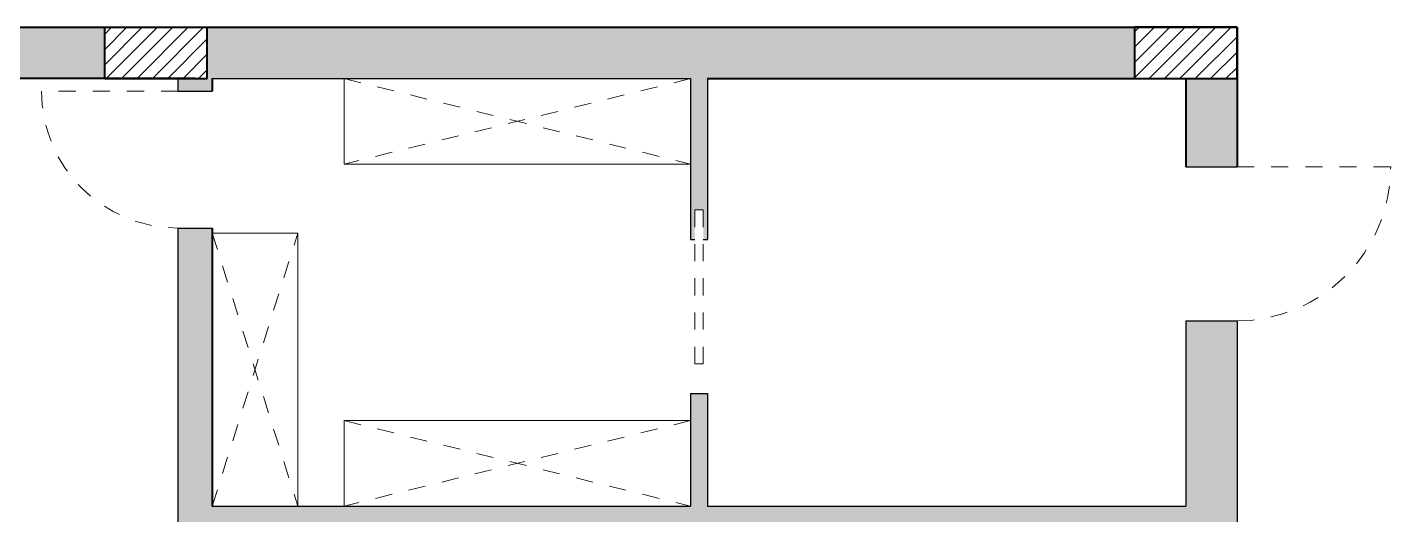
# Model space of a CAD drawing. Header units: millimetres. Extents: x 114 to 1075, y 58 to 426.
# Drawn here: x 1067.06 to 1075.04, y 203.72 to 206.57 of the extents above; entities that cross this region are included whole.
import ezdxf

# ---------------------------------------------------------------- set-up
doc = ezdxf.new("R2010")
doc.units = ezdxf.units.MM
doc.linetypes.add('HIDDEN', pattern=[0.375, 0.25, -0.125])
doc.linetypes.add('HIDDEN2', pattern=[0.1875, 0.125, -0.0625])
for name, color, linetype, lineweight in [('ARREDI attrezzature - furniture', 175, 'Continuous', 9), ('MURATURA sezioni - section wall', 7, 'Continuous', 40), ('PROIEZIONI finissime - fine lines', 251, 'Continuous', 9)]:
    doc.layers.add(name, color=color, linetype=linetype, lineweight=lineweight)
doc.layers.add('pilastri', color=1, linetype='Continuous')
doc.layers.add('PROGETTO', color=7, linetype='Continuous')

msp = doc.modelspace()

# ---------------------------------------------------------------- hatches: boundary and pattern name
at = {"layer": 'pilastri', "true_color": 0x636466, "transparency": 33554687}
h = msp.add_hatch(color=251, dxfattribs=at)
h.dxf.hatch_style = 1
h.paths.add_polyline_path([(1073.5419, 206.5737), (1068.1123, 206.5737), (1068.1123, 206.2737), (1067.9419, 206.2737), (1067.9419, 206.1999), (1068.1419, 206.1999), (1068.1419, 206.2737), (1070.9419, 206.2737), (1070.9419, 205.3327), (1070.9669, 205.3327), (1070.9669, 205.5059), (1071.0169, 205.5059), (1071.0169, 205.3327), (1071.0419, 205.3327), (1071.0419, 206.2737), (1073.5419, 206.2737)])
h.paths.add_polyline_path([(1074.1419, 206.2737), (1073.8419, 206.2737), (1073.8419, 205.7575), (1074.1419, 205.7575)])
h.paths.add_polyline_path([(1074.1419, 204.8575), (1073.8419, 204.8575), (1073.8419, 203.7737), (1071.0419, 203.7737), (1071.0419, 204.4327), (1070.9419, 204.4327), (1070.9419, 203.7737), (1068.1419, 203.7737), (1068.1419, 205.3999), (1067.9419, 205.3999), (1067.9419, 202.0309), (1067.9419, 201.5752), (1064.8821, 201.5752), (1064.8821, 202.2837), (1064.7821, 202.2837), (1064.7821, 201.4752), (1067.9419, 201.4752), (1067.9419, 201.313), (1068.0169, 201.313), (1068.0169, 201.8234), (1068.0669, 201.8234), (1068.0669, 201.313), (1068.1419, 201.313), (1068.1419, 201.6237), (1068.1919, 201.6237), (1068.1919, 201.7237), (1068.1419, 201.7237), (1068.1419, 203.6737), (1071.5325, 203.6737), (1071.5325, 203.5959), (1071.6325, 203.5959), (1071.6325, 203.6737), (1072.4919, 203.6737), (1072.4919, 203.6037), (1072.5919, 203.6037), (1072.5919, 203.6737), (1073.8419, 203.6737), (1073.8419, 202.8037), (1072.5919, 202.8037), (1072.5919, 203.0037), (1072.4919, 203.0037), (1072.4919, 202.7037), (1073.8419, 202.7037), (1073.8419, 202.6501), (1074.1419, 202.6501)])
h.paths.add_polyline_path([(1067.5123, 206.5737), (1066.5289, 206.5737), (1066.5289, 206.2737), (1067.5123, 206.2737)])
h.paths.add_polyline_path([(1065.5289, 206.5737), (1064.9289, 206.5737), (1064.9289, 206.2737), (1065.5289, 206.2737)])
h.paths.add_polyline_path([(1063.9289, 206.5737), (1062.0827, 206.5737), (1062.0827, 206.2737), (1063.2359, 206.2737), (1063.2359, 204.3237), (1063.3359, 204.3237), (1063.3359, 206.2737), (1063.9289, 206.2737)])
h.paths.add_polyline_path([(1061.4827, 206.5737), (1056.0527, 206.5737), (1056.0527, 206.2737), (1060.1074, 206.2737), (1060.1074, 203.6678), (1059.235, 203.6678), (1059.235, 203.6428), (1059.6242, 203.6428), (1059.6242, 203.5928), (1059.235, 203.5928), (1059.235, 203.5678), (1060.1074, 203.5678), (1060.1074, 200.2737), (1060.4074, 200.2737), (1060.4074, 200.3235), (1060.4074, 201.7056), (1061.1277, 201.7056), (1061.1277, 201.8056), (1060.4074, 201.8056), (1060.4074, 204.9916), (1060.4074, 206.2737), (1061.4827, 206.2737)])
h.paths.add_polyline_path([(1055.4527, 206.5737), (1054.9074, 206.5737), (1054.9074, 205.9574), (1055.2074, 205.9574), (1055.2074, 206.2737), (1055.4527, 206.2737)])
h.paths.add_polyline_path([(1055.2074, 204.9574), (1054.9074, 204.9574), (1054.9074, 204.3659), (1055.2074, 204.3659)])
h.paths.add_polyline_path([(1055.2074, 203.5678), (1058.435, 203.5678), (1058.435, 203.6678), (1055.2074, 203.6678), (1055.2074, 203.7659), (1054.9074, 203.7659), (1054.9074, 202.9737), (1055.2074, 202.9737)])
h.paths.add_polyline_path([(1055.2074, 201.9737), (1054.9074, 201.9737), (1054.9074, 201.2737), (1055.2074, 201.2737)])
h.paths.add_polyline_path([(1055.2074, 199.6737), (1054.9074, 199.6737), (1054.9074, 197.1982), (1054.8201, 197.1982), (1054.8201, 196.8982), (1055.2074, 196.8982), (1055.2074, 198.2752), (1058.4894, 198.2752), (1058.4894, 198.3752), (1055.2074, 198.3752)])
h.paths.add_polyline_path([(1060.4074, 199.6737), (1060.1074, 199.6737), (1060.1074, 198.3752), (1059.3894, 198.3752), (1059.3894, 198.3502), (1059.8394, 198.3502), (1059.8394, 198.3002), (1059.3894, 198.3002), (1059.3894, 198.2752), (1060.2074, 198.2752), (1060.5074, 198.2752), (1060.5074, 198.3752), (1060.4574, 198.3752), (1060.4074, 198.3752)])
h.paths.add_polyline_path([(1053.9201, 197.1982), (1049.4235, 197.1982), (1049.4235, 193.6988), (1049.7235, 193.6988), (1049.7235, 196.8982), (1053.9201, 196.8982)])
at = {"layer": 'PROGETTO', "transparency": 33554687}
h = msp.add_hatch(dxfattribs=at)
h.set_pattern_fill('ANSI31', color=1, scale=0.02)
h.set_pattern_definition([(45, (-311.07975, 145.974316), (-0.0449012806, 0.0449012806), [])])
h.paths.add_polyline_path([(1056.0527, 186.6888), (1055.4527, 186.6888), (1055.4527, 186.3888), (1056.0527, 186.3888)])
h.paths.add_polyline_path([(1062.0827, 186.6888), (1061.4827, 186.6888), (1061.4827, 186.3888), (1062.0827, 186.3888)])
h.paths.add_polyline_path([(1068.1123, 186.6888), (1067.5123, 186.6888), (1067.5123, 186.3889), (1068.1123, 186.3889)])
h.paths.add_polyline_path([(1074.1419, 186.6888), (1073.5419, 186.6888), (1073.5419, 186.3888), (1074.1419, 186.3888)])
h.paths.add_polyline_path([(1068.2627, 193.3988), (1067.9627, 193.3988), (1067.9627, 192.7988), (1068.2627, 192.7988)])
h.paths.add_polyline_path([(1062.3227, 193.3988), (1062.0227, 193.3988), (1062.0227, 192.7988), (1062.3227, 192.7988)])
h.paths.add_polyline_path([(1056.0227, 193.3915), (1055.7227, 193.3915), (1055.7227, 192.7988), (1056.0227, 192.7988)])
h.paths.add_polyline_path([(1074.1419, 193.6988), (1073.8419, 193.6988), (1073.8419, 193.0988), (1074.1419, 193.0988)])
h.paths.add_polyline_path([(1049.7235, 193.6988), (1049.4235, 193.6988), (1049.4235, 193.0988), (1049.7235, 193.0988)])
h.paths.add_polyline_path([(1049.7238, 200.3037), (1049.4238, 200.3037), (1049.4238, 199.7037), (1049.7238, 199.7037)])
h.paths.add_polyline_path([(1050.0235, 206.5737), (1049.4235, 206.5737), (1049.4235, 206.2737), (1050.0235, 206.2737)])
h.paths.add_polyline_path([(1056.0527, 206.5737), (1055.4527, 206.5737), (1055.4527, 206.2737), (1056.0527, 206.2737)])
h.paths.add_polyline_path([(1062.0827, 206.5737), (1061.4827, 206.5737), (1061.4827, 206.2737), (1062.0827, 206.2737)])
h.paths.add_polyline_path([(1068.1123, 206.5737), (1067.5123, 206.5737), (1067.5123, 206.2737), (1068.1123, 206.2737)])
h.paths.add_polyline_path([(1074.1419, 206.5737), (1073.5419, 206.5737), (1073.5419, 206.2737), (1074.1419, 206.2737)])
h.paths.add_polyline_path([(1060.4074, 200.2737), (1060.1074, 200.2737), (1060.1074, 199.6737), (1060.4074, 199.6737)])
h.paths.add_polyline_path([(1055.2074, 200.2737), (1054.9074, 200.2737), (1054.9074, 199.6737), (1055.2074, 199.6737)])
h.paths.add_polyline_path([(1068.1419, 200.2737), (1067.9419, 200.2737), (1067.9419, 199.6737), (1068.1419, 199.6737)])
h.paths.add_polyline_path([(1074.1419, 200.2737), (1073.8419, 200.2737), (1073.8419, 199.6737), (1074.1419, 199.6737)])

# ---------------------------------------------------------------- linework, layer by layer
for p, q in [((1067.5123, 206.5737), (1068.1123, 206.5737)), ((1067.9419, 206.1999), (1067.9419, 206.2737)), ((1068.1419, 206.2737), (1070.9419, 206.2737)), ((1070.9419, 206.2737), (1070.9419, 205.3327)), ((1071.0419, 206.2737), (1071.0419, 205.3327)), ((1067.9419, 206.1999), (1068.1419, 206.1999)), ((1073.8419, 205.7575), (1074.1419, 205.7575)), ((1067.9419, 205.3999), (1068.1419, 205.3999)), ((1067.9419, 201.5752), (1067.9419, 205.3999)), ((1070.9419, 205.3327), (1070.9669, 205.3327)), ((1071.0169, 205.3327), (1071.0419, 205.3327)), ((1073.8419, 204.8575), (1073.8419, 203.7737)), ((1073.8419, 204.8575), (1074.1419, 204.8575)), ((1074.1419, 204.8575), (1074.1419, 202.6501)), ((1070.9419, 204.4327), (1071.0419, 204.4327)), ((1070.9419, 204.4327), (1070.9419, 203.7737)), ((1071.0419, 204.4327), (1071.0419, 203.7737)), ((1068.1419, 203.7737), (1070.9419, 203.7737)), ((1071.0419, 203.7737), (1073.8419, 203.7737))]:
    msp.add_line(p, q)
at = {"layer": 'ARREDI attrezzature - furniture'}
for p, q in [((1068.9134, 206.2737), (1068.9134, 205.7737)), ((1070.9419, 205.7737), (1068.9134, 205.7737)), ((1068.1419, 205.3699), (1068.6419, 205.3699)), ((1068.6419, 205.3699), (1068.6419, 203.7737)), ((1070.9419, 204.2737), (1068.9134, 204.2737)), ((1068.9134, 204.2737), (1068.9134, 203.7737))]:
    msp.add_line(p, q, dxfattribs=at)
at = {"layer": 'ARREDI attrezzature - furniture', "linetype": 'HIDDEN2', "ltscale": 0.6}
for p, q in [((1068.9134, 206.2737), (1070.9419, 205.7737)), ((1070.9419, 206.2737), (1068.9134, 205.7737)), ((1068.1419, 205.3699), (1068.6419, 203.7737)), ((1068.1419, 203.7737), (1068.6419, 205.3699)), ((1068.9134, 204.2737), (1070.9419, 203.7737)), ((1070.9419, 204.2737), (1068.9134, 203.7737))]:
    msp.add_line(p, q, dxfattribs=at)
at = {"layer": 'MURATURA sezioni - section wall'}
for p, q in [((1054.9074, 206.5737), (1074.1419, 206.5737)), ((1067.5123, 206.2737), (1067.5123, 206.5737)), ((1068.1123, 206.2737), (1068.1123, 206.5737)), ((1073.5419, 206.5737), (1073.5419, 206.2737)), ((1074.1419, 206.5737), (1073.5419, 206.5737)), ((1074.1419, 206.5737), (1074.1419, 205.7575)), ((1074.1419, 206.2737), (1074.1419, 206.5737)), ((1068.0419, 206.2737), (1064.2821, 206.2737)), ((1067.5123, 206.2737), (1068.1123, 206.2737)), ((1068.1419, 206.2737), (1068.1419, 206.1999)), ((1071.0419, 206.2737), (1073.8419, 206.2737)), ((1073.5419, 206.2737), (1074.1419, 206.2737)), ((1073.8419, 206.2737), (1073.8419, 205.7575)), ((1068.1419, 205.3999), (1068.1419, 203.7737))]:
    msp.add_line(p, q, dxfattribs=at)
at = {"layer": 'PROIEZIONI finissime - fine lines', "linetype": 'HIDDEN', "ltscale": 0.2}
for p, q in [((1067.9419, 206.1999), (1067.1419, 206.1999)), ((1074.1419, 205.7575), (1075.0419, 205.7575)), ((1070.9669, 205.5059), (1070.9669, 204.6059)), ((1071.0169, 205.5059), (1070.9669, 205.5059)), ((1071.0169, 204.6059), (1071.0169, 205.5059)), ((1071.0169, 204.6059), (1070.9669, 204.6059))]:
    msp.add_line(p, q, dxfattribs=at)
for centre, radius, start, end in [((1067.9419, 206.1999), 0.8, 180, 270), ((1074.1419, 205.7575), 0.9, 270, 0)]:
    msp.add_arc(centre, radius, start, end, dxfattribs=at)

doc.saveas('drawing.dxf')
